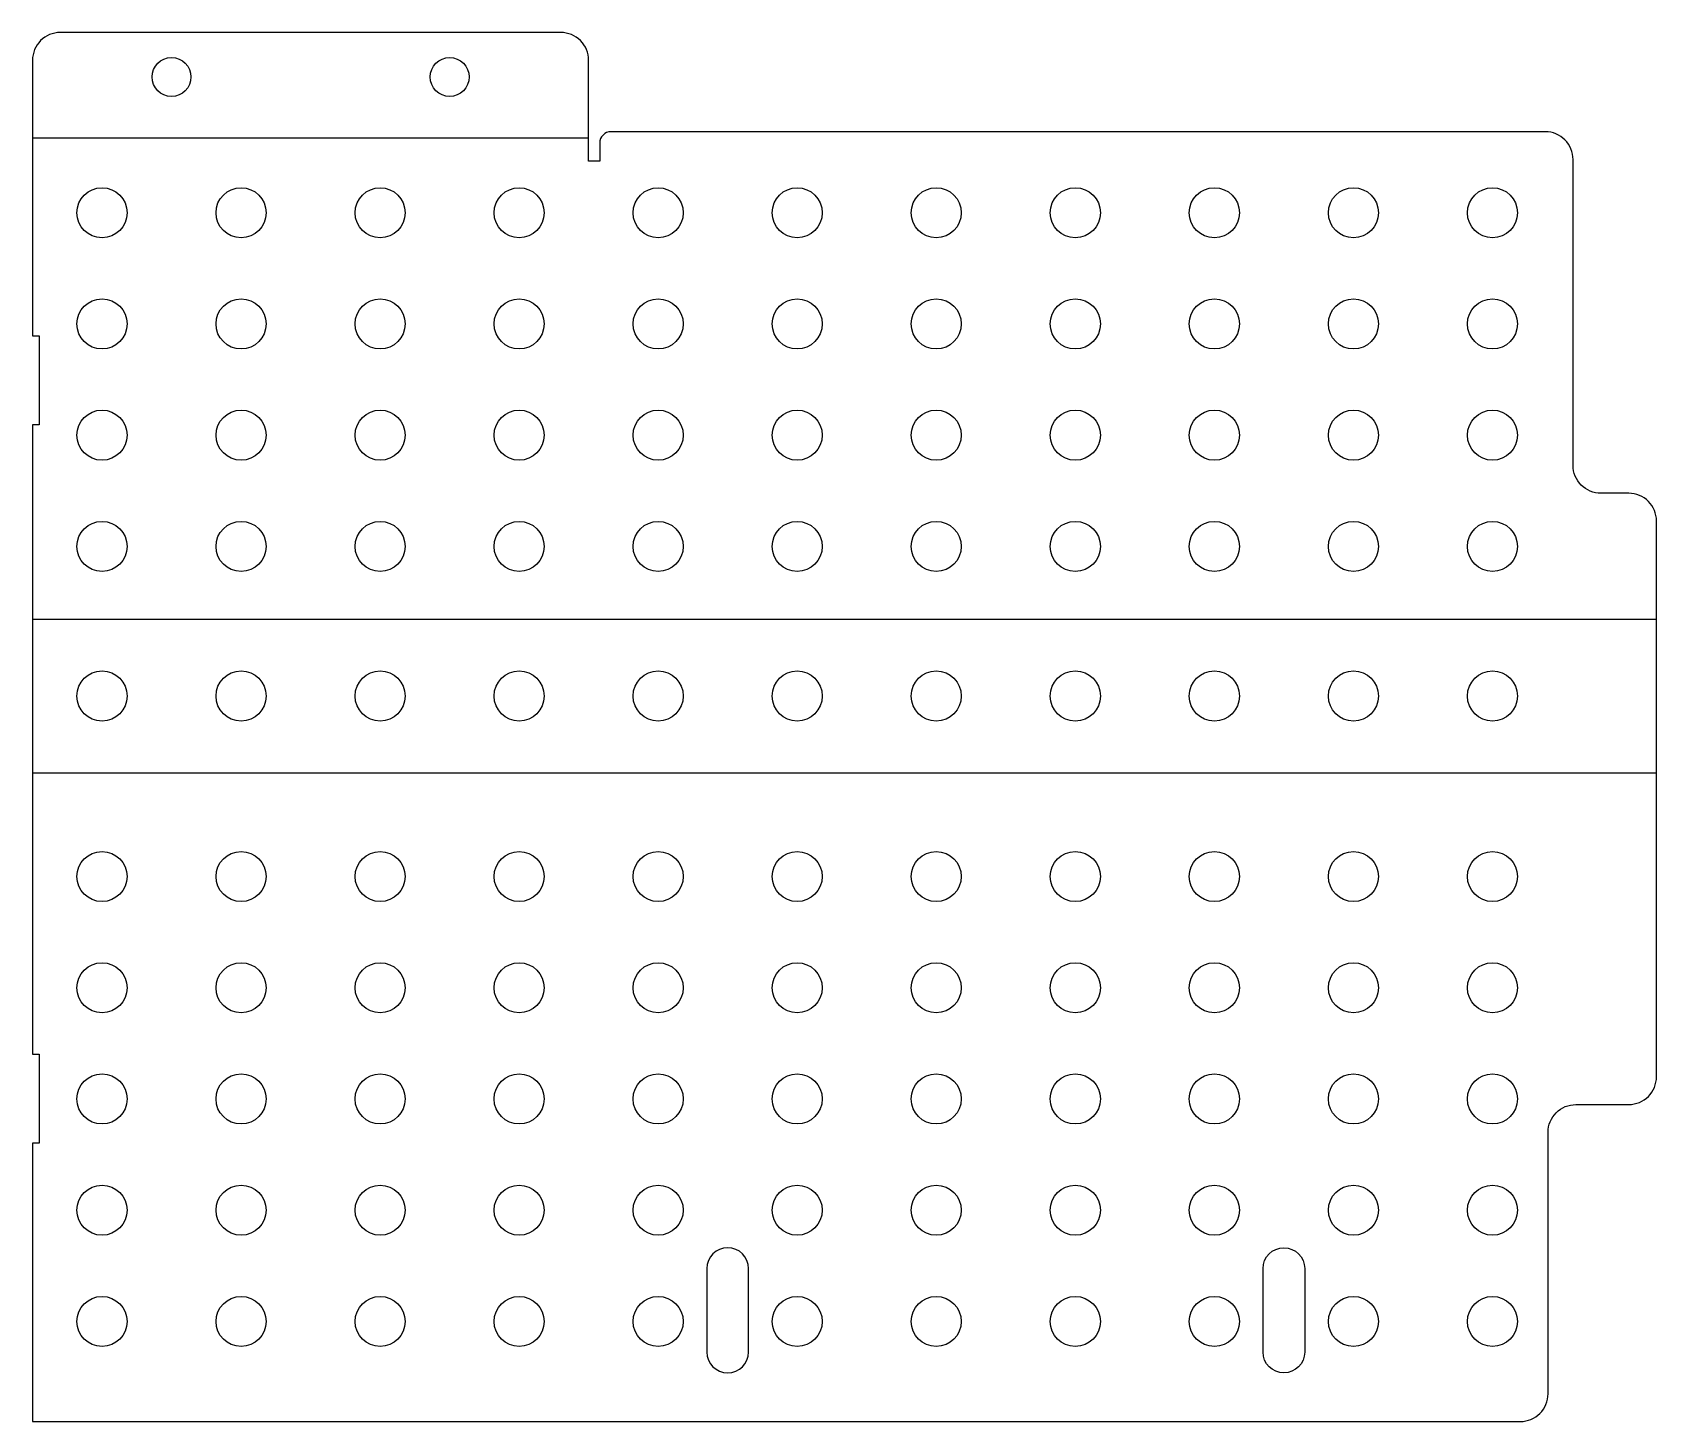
# Model space of a CAD drawing. Extents: x -146 to 146, y -58 to 191.
import ezdxf

# ---------------------------------------------------------------- set-up
doc = ezdxf.new("R2010")
doc.units = 0

msp = doc.modelspace()

# ---------------------------------------------------------------- linework, layer by layer
at = {"layer": '1'}
for points in [[(146, 103.42, 0.414214), (141, 108.42), (136, 108.42, -0.414214), (131, 113.42), (131, 168.42, 0.414214), (126, 173.42), (-42, 173.42, 0.414214), (-44, 171.42), (-44, 168.14), (-46, 168.14), (-46, 186.27, 0.414214), (-51, 191.27), (-141, 191.27, 0.414214), (-146, 186.27), (-146, 136.75), (-144.8, 136.75), (-144.8, 120.75), (-146, 120.75), (-146, 7.53), (-144.8, 7.53), (-144.8, -8.47), (-146, -8.47), (-146, -58.5), (121.5, -58.5, 0.414214), (126.5, -53.5), (126.5, -6.5, -0.414214), (131.5, -1.5), (141, -1.5, 0.414214), (146, 3.5)], [(-17.25, -31, 1), (-24.75, -31), (-24.75, -46, 1), (-17.25, -46)], [(82.75, -31), (82.75, -46, -1), (75.25, -46), (75.25, -31, -1)]]:
    msp.add_lwpolyline(points, format="xyb", close=True, dxfattribs=at)
for centre, radius in [((-121, 183.27), 3.5), ((-71, 183.27), 3.5), ((-133.5, 158.86), 4.5), ((-108.5, 158.86), 4.5), ((-83.5, 158.86), 4.5), ((-58.5, 158.86), 4.5), ((-33.5, 158.86), 4.5), ((-8.5, 158.86), 4.5), ((16.5, 158.86), 4.5), ((41.5, 158.86), 4.5), ((66.5, 158.86), 4.5), ((91.5, 158.86), 4.5), ((116.5, 158.86), 4.5), ((-133.5, 138.86), 4.5), ((-108.5, 138.86), 4.5), ((-83.5, 138.86), 4.5), ((-58.5, 138.86), 4.5), ((-33.5, 138.86), 4.5), ((-8.5, 138.86), 4.5), ((16.5, 138.86), 4.5), ((41.5, 138.86), 4.5), ((66.5, 138.86), 4.5), ((91.5, 138.86), 4.5), ((116.5, 138.86), 4.5), ((-133.5, 118.86), 4.5), ((-108.5, 118.86), 4.5), ((-83.5, 118.86), 4.5), ((-58.5, 118.86), 4.5), ((-33.5, 118.86), 4.5), ((-8.5, 118.86), 4.5), ((16.5, 118.86), 4.5), ((41.5, 118.86), 4.5), ((66.5, 118.86), 4.5), ((91.5, 118.86), 4.5), ((116.5, 118.86), 4.5), ((-133.5, 98.86), 4.5), ((-108.5, 98.86), 4.5), ((-83.5, 98.86), 4.5), ((-58.5, 98.86), 4.5), ((-33.5, 98.86), 4.5), ((-8.5, 98.86), 4.5), ((16.5, 98.86), 4.5), ((41.5, 98.86), 4.5), ((66.5, 98.86), 4.5), ((91.5, 98.86), 4.5), ((116.5, 98.86), 4.5), ((-133.5, 71.96), 4.5), ((-108.5, 71.96), 4.5), ((-83.5, 71.96), 4.5), ((-58.5, 71.96), 4.5), ((-33.5, 71.96), 4.5), ((-8.5, 71.96), 4.5), ((16.5, 71.96), 4.5), ((41.5, 71.96), 4.5), ((66.5, 71.96), 4.5), ((91.5, 71.96), 4.5), ((116.5, 71.96), 4.5), ((-133.5, 39.5), 4.5), ((-108.5, 39.5), 4.5), ((-83.5, 39.5), 4.5), ((-58.5, 39.5), 4.5), ((-33.5, 39.5), 4.5), ((-8.5, 39.5), 4.5), ((16.5, 39.5), 4.5), ((41.5, 39.5), 4.5), ((66.5, 39.5), 4.5), ((91.5, 39.5), 4.5), ((116.5, 39.5), 4.5), ((-133.5, 19.5), 4.5), ((-108.5, 19.5), 4.5), ((-83.5, 19.5), 4.5), ((-58.5, 19.5), 4.5), ((-33.5, 19.5), 4.5), ((-8.5, 19.5), 4.5), ((16.5, 19.5), 4.5), ((41.5, 19.5), 4.5), ((66.5, 19.5), 4.5), ((91.5, 19.5), 4.5), ((116.5, 19.5), 4.5), ((-133.5, -0.5), 4.5), ((-108.5, -0.5), 4.5), ((-83.5, -0.5), 4.5), ((-58.5, -0.5), 4.5), ((-33.5, -0.5), 4.5), ((-8.5, -0.5), 4.5), ((16.5, -0.5), 4.5), ((41.5, -0.5), 4.5), ((66.5, -0.5), 4.5), ((91.5, -0.5), 4.5), ((116.5, -0.5), 4.5), ((-133.5, -20.5), 4.5), ((-108.5, -20.5), 4.5), ((-83.5, -20.5), 4.5), ((-58.5, -20.5), 4.5), ((-33.5, -20.5), 4.5), ((-8.5, -20.5), 4.5), ((16.5, -20.5), 4.5), ((41.5, -20.5), 4.5), ((66.5, -20.5), 4.5), ((91.5, -20.5), 4.5), ((116.5, -20.5), 4.5), ((-133.5, -40.5), 4.5), ((-108.5, -40.5), 4.5), ((-83.5, -40.5), 4.5), ((-58.5, -40.5), 4.5), ((-33.5, -40.5), 4.5), ((-8.5, -40.5), 4.5), ((16.5, -40.5), 4.5), ((41.5, -40.5), 4.5), ((66.5, -40.5), 4.5), ((91.5, -40.5), 4.5), ((116.5, -40.5), 4.5)]:
    msp.add_circle(centre, radius, dxfattribs=at)
at = {"layer": '2'}
for p, q in [((-146, 172.35), (-46, 172.35)), ((-146, 85.76), (146, 85.76)), ((-146, 58.16), (146, 58.16))]:
    msp.add_line(p, q, dxfattribs=at)

doc.saveas('drawing.dxf')
